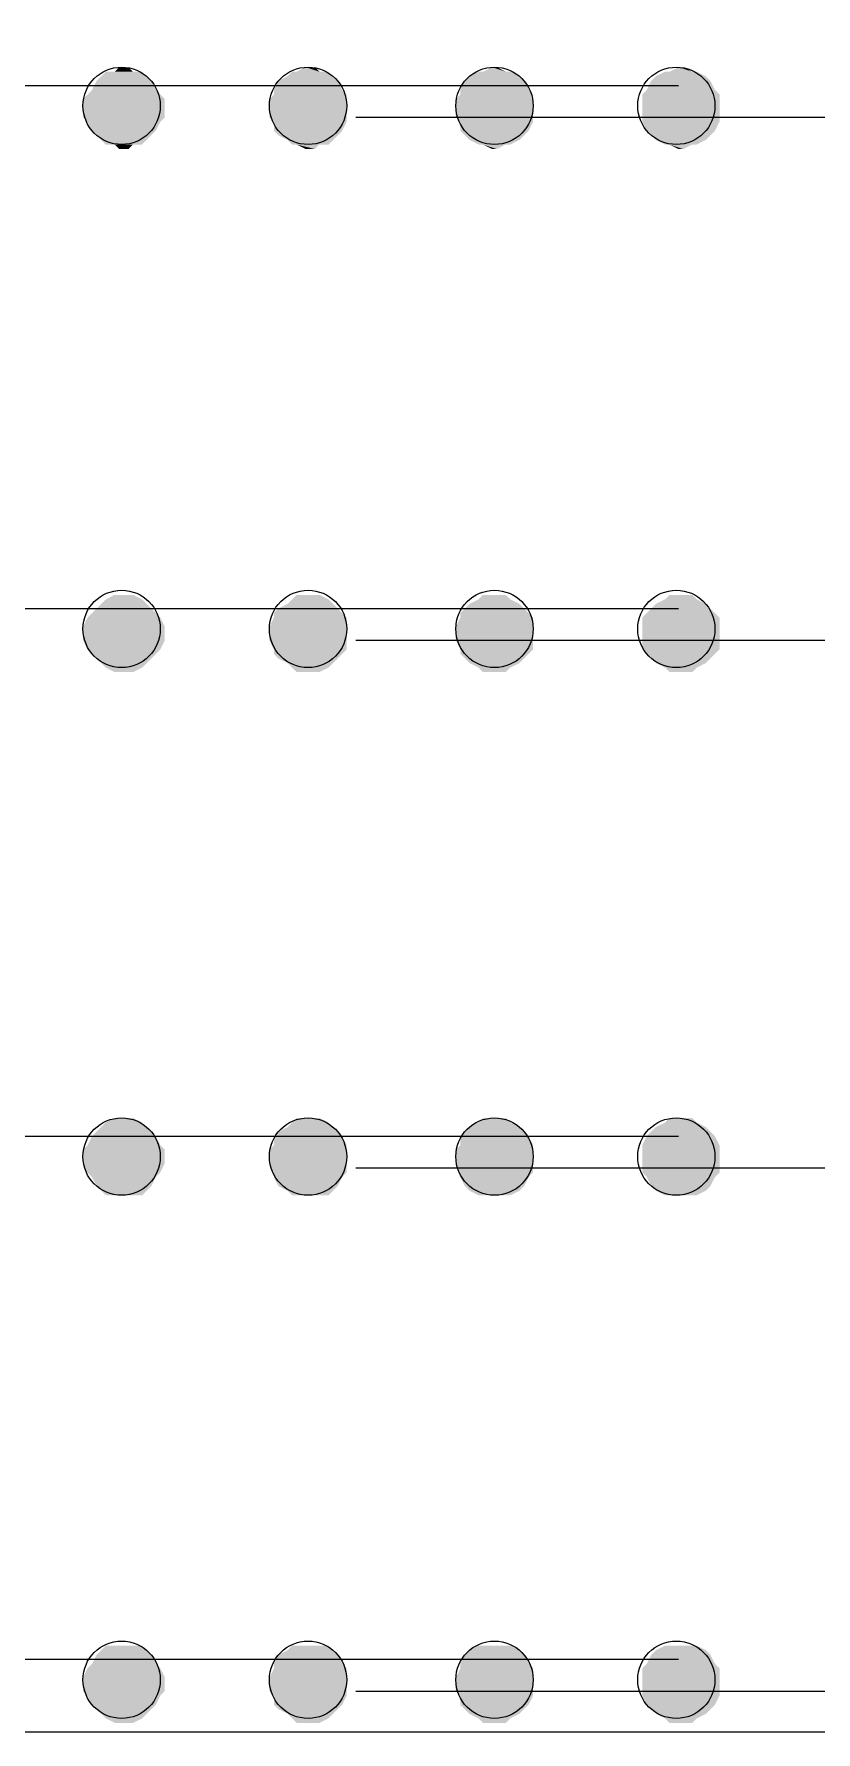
# Model space of a CAD drawing. Header units: inches. Extents: x 2 to 136, y 1 to 96.
# Drawn here: x 73.14 to 76.51, y 44.94 to 52.25 of the extents above; entities that cross this region are included whole.
import ezdxf

# ---------------------------------------------------------------- set-up
doc = ezdxf.new("R2010")
doc.units = ezdxf.units.IN
doc.header["$MEASUREMENT"] = 0
doc.layers.add('PDF_COLUMN', color=251, linetype='Continuous', true_color=0x636466)
doc.layers.add('PDF_Outer Line', color=165, linetype='Continuous', true_color=0x5258ac)
doc.layers.add('PDF_Girt', color=7, linetype='Continuous')

msp = doc.modelspace()

# ---------------------------------------------------------------- linework, layer by layer
at = {"layer": 'PDF_COLUMN', "lineweight": 0}
for centre in [(73.5171, 51.9434), (74.32, 51.9434), (75.1229, 51.9434), (75.9062, 51.9434), (73.5171, 49.6914), (74.32, 49.6914), (75.1229, 49.6914), (75.9062, 49.6914), (73.5171, 47.4198), (74.32, 47.4198), (75.1229, 47.4198), (75.9062, 47.4198), (73.5171, 45.1677), (74.32, 45.1677), (75.1229, 45.1677), (75.9062, 45.1677)]:
    msp.add_circle(centre, 0.1665, dxfattribs=at)
at = {"layer": 'PDF_COLUMN', "transparency": 33554559}
for points in [[(73.4094, 52.0511), (73.664, 52.0119), (73.3898, 52.0119)], [(73.429, 52.0707), (73.6444, 52.0511), (73.4094, 52.0511)], [(73.6444, 52.0511), (73.4094, 52.0511), (73.664, 52.0119)], [(73.4486, 52.0902), (73.6248, 52.0707), (73.429, 52.0707)], [(73.6248, 52.0707), (73.429, 52.0707), (73.6444, 52.0511)], [(73.4877, 52.0902), (73.6052, 52.0902), (73.4486, 52.0902)], [(73.6052, 52.0902), (73.4486, 52.0902), (73.6248, 52.0707)], [(73.5073, 52.1098), (73.5661, 52.0902), (73.4877, 52.0902)], [(73.5661, 52.0902), (73.4877, 52.0902), (73.6052, 52.0902)], [(73.5465, 52.1098), (73.5073, 52.1098), (73.5661, 52.0902)], [(74.1927, 52.0511), (74.4669, 52.0119), (74.1731, 52.0119)], [(74.2319, 52.0707), (74.4473, 52.0511), (74.1927, 52.0511)], [(74.4473, 52.0511), (74.1927, 52.0511), (74.4669, 52.0119)], [(74.2515, 52.0902), (74.4277, 52.0707), (74.2319, 52.0707)], [(74.4277, 52.0707), (74.2319, 52.0707), (74.4473, 52.0511)], [(74.271, 52.0902), (74.4081, 52.0902), (74.2515, 52.0902)], [(74.4081, 52.0902), (74.2515, 52.0902), (74.4277, 52.0707)], [(74.3102, 52.1098), (74.3689, 52.0902), (74.271, 52.0902)], [(74.3689, 52.0902), (74.271, 52.0902), (74.4081, 52.0902)], [(74.3494, 52.1098), (74.3102, 52.1098), (74.3689, 52.0902)], [(74.9956, 52.0511), (75.2698, 52.0119), (74.976, 52.0119)], [(75.0152, 52.0707), (75.2502, 52.0511), (74.9956, 52.0511)], [(75.2502, 52.0511), (74.9956, 52.0511), (75.2698, 52.0119)], [(75.0543, 52.0902), (75.2306, 52.0707), (75.0152, 52.0707)], [(75.2306, 52.0707), (75.0152, 52.0707), (75.2502, 52.0511)], [(75.0739, 52.0902), (75.1914, 52.0902), (75.0543, 52.0902)], [(75.1914, 52.0902), (75.0543, 52.0902), (75.2306, 52.0707)], [(75.1131, 52.1098), (75.1718, 52.0902), (75.0739, 52.0902)], [(75.1718, 52.0902), (75.0739, 52.0902), (75.1914, 52.0902)], [(75.1327, 52.1098), (75.1131, 52.1098), (75.1718, 52.0902)], [(75.7985, 52.0511), (76.0727, 52.0119), (75.7789, 52.0119)], [(75.8181, 52.0707), (76.0531, 52.0511), (75.7985, 52.0511)], [(76.0531, 52.0511), (75.7985, 52.0511), (76.0727, 52.0119)], [(75.8572, 52.0902), (76.0335, 52.0707), (75.8181, 52.0707)], [(76.0335, 52.0707), (75.8181, 52.0707), (76.0531, 52.0511)], [(75.8768, 52.0902), (75.9943, 52.0902), (75.8572, 52.0902)], [(75.9943, 52.0902), (75.8572, 52.0902), (76.0335, 52.0707)], [(75.916, 52.1098), (75.9747, 52.0902), (75.8768, 52.0902)], [(75.9747, 52.0902), (75.8768, 52.0902), (75.9943, 52.0902)], [(75.9356, 52.1098), (75.916, 52.1098), (75.9747, 52.0902)], [(73.3702, 51.9923), (73.7031, 51.9728), (73.3506, 51.9728)], [(73.3898, 52.0119), (73.6835, 51.9923), (73.3702, 51.9923)], [(73.6835, 51.9923), (73.3702, 51.9923), (73.7031, 51.9728)], [(73.664, 52.0119), (73.3898, 52.0119), (73.6835, 51.9923)], [(74.1731, 51.9923), (74.4864, 51.9728), (74.1535, 51.9728)], [(74.4669, 52.0119), (74.1731, 52.0119), (74.4864, 51.9923)], [(74.1731, 52.0119), (74.4864, 51.9923), (74.1731, 51.9923)], [(74.4864, 51.9923), (74.1731, 51.9923), (74.4864, 51.9728)], [(74.976, 51.9923), (75.2893, 51.9728), (74.9564, 51.9728)], [(75.2698, 52.0119), (74.976, 52.0119), (75.2893, 51.9923)], [(74.976, 52.0119), (75.2893, 51.9923), (74.976, 51.9923)], [(75.2893, 51.9923), (74.976, 51.9923), (75.2893, 51.9728)], [(75.7789, 52.0119), (76.0922, 51.9923), (75.7593, 51.9923)], [(76.0922, 51.9923), (75.7593, 51.9923), (76.0922, 51.9728)], [(75.7593, 51.9923), (76.0922, 51.9728), (75.7593, 51.9728)], [(76.0727, 52.0119), (75.7789, 52.0119), (76.0922, 51.9923)], [(73.7031, 51.9728), (73.3506, 51.9728), (73.7031, 51.9336)], [(73.3506, 51.9728), (73.7031, 51.9336), (73.3506, 51.9336)], [(73.7031, 51.9336), (73.3506, 51.9336), (73.7031, 51.8944)], [(73.3506, 51.9336), (73.7031, 51.8944), (73.3506, 51.8944)], [(74.4864, 51.9728), (74.1535, 51.9728), (74.4864, 51.9336)], [(74.1535, 51.9728), (74.4864, 51.9336), (74.1535, 51.9336)], [(74.4864, 51.9336), (74.1535, 51.9336), (74.4864, 51.8944)], [(74.1535, 51.9336), (74.4864, 51.8944), (74.1535, 51.8944)], [(75.2893, 51.9728), (74.9564, 51.9728), (75.2893, 51.9336)], [(74.9564, 51.9728), (75.2893, 51.9336), (74.9564, 51.9336)], [(75.2893, 51.9336), (74.9564, 51.9336), (75.2893, 51.8944)], [(74.9564, 51.9336), (75.2893, 51.8944), (74.9564, 51.8944)], [(76.0922, 51.9728), (75.7593, 51.9728), (76.0922, 51.9336)], [(75.7593, 51.9728), (76.0922, 51.9336), (75.7593, 51.9336)], [(76.0922, 51.9336), (75.7593, 51.9336), (76.0922, 51.8944)], [(75.7593, 51.9336), (76.0922, 51.8944), (75.7593, 51.8944)], [(73.7031, 51.8944), (73.3506, 51.8944), (73.6835, 51.8748)], [(73.3506, 51.8944), (73.6835, 51.8748), (73.3702, 51.8748)], [(73.6835, 51.8748), (73.3702, 51.8748), (73.664, 51.8357)], [(73.3702, 51.8748), (73.664, 51.8357), (73.3898, 51.8357)], [(73.664, 51.8357), (73.3898, 51.8357), (73.6444, 51.8161)], [(73.3898, 51.8357), (73.6444, 51.8161), (73.4094, 51.8161)], [(74.4864, 51.8944), (74.1535, 51.8944), (74.4864, 51.8748)], [(74.1535, 51.8944), (74.4864, 51.8748), (74.1731, 51.8748)], [(74.4864, 51.8748), (74.1731, 51.8748), (74.4669, 51.8357)], [(74.1731, 51.8748), (74.4669, 51.8357), (74.1731, 51.8357)], [(74.4669, 51.8357), (74.1731, 51.8357), (74.4473, 51.8161)], [(74.1731, 51.8357), (74.4473, 51.8161), (74.1927, 51.8161)], [(75.2893, 51.8944), (74.9564, 51.8944), (75.2893, 51.8748)], [(74.9564, 51.8944), (75.2893, 51.8748), (74.976, 51.8748)], [(75.2893, 51.8748), (74.976, 51.8748), (75.2698, 51.8357)], [(74.976, 51.8748), (75.2698, 51.8357), (74.976, 51.8357)], [(75.2698, 51.8357), (74.976, 51.8357), (75.2502, 51.8161)], [(74.976, 51.8357), (75.2502, 51.8161), (74.9956, 51.8161)], [(76.0922, 51.8944), (75.7593, 51.8944), (76.0922, 51.8748)], [(75.7593, 51.8944), (76.0922, 51.8748), (75.7593, 51.8748)], [(76.0922, 51.8748), (75.7593, 51.8748), (76.0727, 51.8357)], [(75.7593, 51.8748), (76.0727, 51.8357), (75.7789, 51.8357)], [(76.0727, 51.8357), (75.7789, 51.8357), (76.0531, 51.8161)], [(75.7789, 51.8357), (76.0531, 51.8161), (75.7985, 51.8161)], [(73.6444, 51.8161), (73.4094, 51.8161), (73.6248, 51.7965)], [(73.4094, 51.8161), (73.6248, 51.7965), (73.429, 51.7965)], [(73.6248, 51.7965), (73.429, 51.7965), (73.6052, 51.7769)], [(73.429, 51.7965), (73.6052, 51.7769), (73.4486, 51.7769)], [(73.6052, 51.7769), (73.4486, 51.7769), (73.5661, 51.7769)], [(73.4486, 51.7769), (73.5661, 51.7769), (73.4877, 51.7769)], [(73.5661, 51.7769), (73.4877, 51.7769), (73.5465, 51.7573)], [(73.4877, 51.7769), (73.5465, 51.7573), (73.5073, 51.7573)], [(74.4473, 51.8161), (74.1927, 51.8161), (74.4277, 51.7965)], [(74.1927, 51.8161), (74.4277, 51.7965), (74.2319, 51.7965)], [(74.4277, 51.7965), (74.2319, 51.7965), (74.4081, 51.7769)], [(74.2319, 51.7965), (74.4081, 51.7769), (74.2515, 51.7769)], [(74.4081, 51.7769), (74.2515, 51.7769), (74.3689, 51.7769)], [(74.2515, 51.7769), (74.3689, 51.7769), (74.271, 51.7769)], [(74.3689, 51.7769), (74.271, 51.7769), (74.3494, 51.7573)], [(74.271, 51.7769), (74.3494, 51.7573), (74.3102, 51.7573)], [(75.2502, 51.8161), (74.9956, 51.8161), (75.2306, 51.7965)], [(74.9956, 51.8161), (75.2306, 51.7965), (75.0152, 51.7965)], [(75.2306, 51.7965), (75.0152, 51.7965), (75.1914, 51.7769)], [(75.0152, 51.7965), (75.1914, 51.7769), (75.0543, 51.7769)], [(75.1914, 51.7769), (75.0543, 51.7769), (75.1718, 51.7769)], [(75.0543, 51.7769), (75.1718, 51.7769), (75.0739, 51.7769)], [(75.1718, 51.7769), (75.0739, 51.7769), (75.1327, 51.7573)], [(75.0739, 51.7769), (75.1327, 51.7573), (75.1131, 51.7573)], [(76.0531, 51.8161), (75.7985, 51.8161), (76.0335, 51.7965)], [(75.7985, 51.8161), (76.0335, 51.7965), (75.8181, 51.7965)], [(76.0335, 51.7965), (75.8181, 51.7965), (75.9943, 51.7769)], [(75.8181, 51.7965), (75.9943, 51.7769), (75.8572, 51.7769)], [(75.9943, 51.7769), (75.8572, 51.7769), (75.9747, 51.7769)], [(75.8572, 51.7769), (75.9747, 51.7769), (75.8768, 51.7769)], [(75.9747, 51.7769), (75.8768, 51.7769), (75.9356, 51.7573)], [(75.8768, 51.7769), (75.9356, 51.7573), (75.916, 51.7573)], [(73.429, 49.7991), (73.6444, 49.7795), (73.4094, 49.7795)], [(73.4486, 49.8186), (73.6248, 49.7991), (73.429, 49.7991)], [(73.6248, 49.7991), (73.429, 49.7991), (73.6444, 49.7795)], [(73.4877, 49.8382), (73.6052, 49.8186), (73.4486, 49.8186)], [(73.6052, 49.8186), (73.4486, 49.8186), (73.6248, 49.7991)], [(73.5073, 49.8382), (73.5661, 49.8382), (73.4877, 49.8382)], [(73.5661, 49.8382), (73.4877, 49.8382), (73.6052, 49.8186)], [(73.5465, 49.8382), (73.5073, 49.8382), (73.5661, 49.8382)], [(74.2319, 49.7991), (74.4473, 49.7795), (74.1927, 49.7795)], [(74.2515, 49.8186), (74.4277, 49.7991), (74.2319, 49.7991)], [(74.4277, 49.7991), (74.2319, 49.7991), (74.4473, 49.7795)], [(74.271, 49.8382), (74.4081, 49.8186), (74.2515, 49.8186)], [(74.4081, 49.8186), (74.2515, 49.8186), (74.4277, 49.7991)], [(74.3102, 49.8382), (74.3689, 49.8382), (74.271, 49.8382)], [(74.3689, 49.8382), (74.271, 49.8382), (74.4081, 49.8186)], [(74.3494, 49.8382), (74.3102, 49.8382), (74.3689, 49.8382)], [(75.0152, 49.7991), (75.2502, 49.7795), (74.9956, 49.7795)], [(75.0543, 49.8186), (75.2306, 49.7991), (75.0152, 49.7991)], [(75.2306, 49.7991), (75.0152, 49.7991), (75.2502, 49.7795)], [(75.0739, 49.8382), (75.1914, 49.8186), (75.0543, 49.8186)], [(75.1914, 49.8186), (75.0543, 49.8186), (75.2306, 49.7991)], [(75.1131, 49.8382), (75.1718, 49.8382), (75.0739, 49.8382)], [(75.1718, 49.8382), (75.0739, 49.8382), (75.1914, 49.8186)], [(75.1327, 49.8382), (75.1131, 49.8382), (75.1718, 49.8382)], [(75.8181, 49.7991), (76.0531, 49.7795), (75.7985, 49.7795)], [(75.8572, 49.8186), (76.0335, 49.7991), (75.8181, 49.7991)], [(76.0335, 49.7991), (75.8181, 49.7991), (76.0531, 49.7795)], [(75.8768, 49.8382), (75.9943, 49.8186), (75.8572, 49.8186)], [(75.9943, 49.8186), (75.8572, 49.8186), (76.0335, 49.7991)], [(75.916, 49.8382), (75.9747, 49.8382), (75.8768, 49.8382)], [(75.9747, 49.8382), (75.8768, 49.8382), (75.9943, 49.8186)], [(75.9356, 49.8382), (75.916, 49.8382), (75.9747, 49.8382)], [(73.3702, 49.7403), (73.7031, 49.7011), (73.3506, 49.7011)], [(73.3898, 49.7599), (73.6835, 49.7403), (73.3702, 49.7403)], [(73.6835, 49.7403), (73.3702, 49.7403), (73.7031, 49.7011)], [(73.4094, 49.7795), (73.664, 49.7599), (73.3898, 49.7599)], [(73.664, 49.7599), (73.3898, 49.7599), (73.6835, 49.7403)], [(73.6444, 49.7795), (73.4094, 49.7795), (73.664, 49.7599)], [(74.1731, 49.7403), (74.4864, 49.7011), (74.1535, 49.7011)], [(74.1927, 49.7795), (74.4669, 49.7599), (74.1731, 49.7599)], [(74.4669, 49.7599), (74.1731, 49.7599), (74.4864, 49.7403)], [(74.1731, 49.7599), (74.4864, 49.7403), (74.1731, 49.7403)], [(74.4864, 49.7403), (74.1731, 49.7403), (74.4864, 49.7011)], [(74.4473, 49.7795), (74.1927, 49.7795), (74.4669, 49.7599)], [(74.976, 49.7403), (75.2893, 49.7011), (74.9564, 49.7011)], [(74.9956, 49.7795), (75.2698, 49.7599), (74.976, 49.7599)], [(75.2698, 49.7599), (74.976, 49.7599), (75.2893, 49.7403)], [(74.976, 49.7599), (75.2893, 49.7403), (74.976, 49.7403)], [(75.2893, 49.7403), (74.976, 49.7403), (75.2893, 49.7011)], [(75.2502, 49.7795), (74.9956, 49.7795), (75.2698, 49.7599)], [(75.7789, 49.7599), (76.0922, 49.7403), (75.7593, 49.7403)], [(76.0922, 49.7403), (75.7593, 49.7403), (76.0922, 49.7011)], [(75.7593, 49.7403), (76.0922, 49.7011), (75.7593, 49.7011)], [(75.7985, 49.7795), (76.0727, 49.7599), (75.7789, 49.7599)], [(76.0727, 49.7599), (75.7789, 49.7599), (76.0922, 49.7403)], [(76.0531, 49.7795), (75.7985, 49.7795), (76.0727, 49.7599)], [(73.7031, 49.7011), (73.3506, 49.7011), (73.7031, 49.6816)], [(73.3506, 49.7011), (73.7031, 49.6816), (73.3506, 49.6816)], [(73.7031, 49.6816), (73.3506, 49.6816), (73.7031, 49.6424)], [(73.3506, 49.6816), (73.7031, 49.6424), (73.3506, 49.6424)], [(73.7031, 49.6424), (73.3506, 49.6424), (73.6835, 49.6032)], [(73.3506, 49.6424), (73.6835, 49.6032), (73.3702, 49.6032)], [(74.4864, 49.7011), (74.1535, 49.7011), (74.4864, 49.6816)], [(74.1535, 49.7011), (74.4864, 49.6816), (74.1535, 49.6816)], [(74.4864, 49.6816), (74.1535, 49.6816), (74.4864, 49.6424)], [(74.1535, 49.6816), (74.4864, 49.6424), (74.1535, 49.6424)], [(74.4864, 49.6424), (74.1535, 49.6424), (74.4864, 49.6032)], [(74.1535, 49.6424), (74.4864, 49.6032), (74.1731, 49.6032)], [(75.2893, 49.7011), (74.9564, 49.7011), (75.2893, 49.6816)], [(74.9564, 49.7011), (75.2893, 49.6816), (74.9564, 49.6816)], [(75.2893, 49.6816), (74.9564, 49.6816), (75.2893, 49.6424)], [(74.9564, 49.6816), (75.2893, 49.6424), (74.9564, 49.6424)], [(75.2893, 49.6424), (74.9564, 49.6424), (75.2893, 49.6032)], [(74.9564, 49.6424), (75.2893, 49.6032), (74.976, 49.6032)], [(76.0922, 49.7011), (75.7593, 49.7011), (76.0922, 49.6816)], [(75.7593, 49.7011), (76.0922, 49.6816), (75.7593, 49.6816)], [(76.0922, 49.6816), (75.7593, 49.6816), (76.0922, 49.6424)], [(75.7593, 49.6816), (76.0922, 49.6424), (75.7593, 49.6424)], [(76.0922, 49.6424), (75.7593, 49.6424), (76.0922, 49.6032)], [(75.7593, 49.6424), (76.0922, 49.6032), (75.7593, 49.6032)], [(73.6835, 49.6032), (73.3702, 49.6032), (73.664, 49.5836)], [(73.3702, 49.6032), (73.664, 49.5836), (73.3898, 49.5836)], [(73.664, 49.5836), (73.3898, 49.5836), (73.6444, 49.5641)], [(73.3898, 49.5836), (73.6444, 49.5641), (73.4094, 49.5641)], [(73.6444, 49.5641), (73.4094, 49.5641), (73.6248, 49.5445)], [(73.4094, 49.5641), (73.6248, 49.5445), (73.429, 49.5445)], [(74.4864, 49.6032), (74.1731, 49.6032), (74.4669, 49.5836)], [(74.1731, 49.6032), (74.4669, 49.5836), (74.1731, 49.5836)], [(74.4669, 49.5836), (74.1731, 49.5836), (74.4473, 49.5641)], [(74.1731, 49.5836), (74.4473, 49.5641), (74.1927, 49.5641)], [(74.4473, 49.5641), (74.1927, 49.5641), (74.4277, 49.5445)], [(74.1927, 49.5641), (74.4277, 49.5445), (74.2319, 49.5445)], [(75.2893, 49.6032), (74.976, 49.6032), (75.2698, 49.5836)], [(74.976, 49.6032), (75.2698, 49.5836), (74.976, 49.5836)], [(75.2698, 49.5836), (74.976, 49.5836), (75.2502, 49.5641)], [(74.976, 49.5836), (75.2502, 49.5641), (74.9956, 49.5641)], [(75.2502, 49.5641), (74.9956, 49.5641), (75.2306, 49.5445)], [(74.9956, 49.5641), (75.2306, 49.5445), (75.0152, 49.5445)], [(76.0922, 49.6032), (75.7593, 49.6032), (76.0727, 49.5836)], [(75.7593, 49.6032), (76.0727, 49.5836), (75.7789, 49.5836)], [(76.0727, 49.5836), (75.7789, 49.5836), (76.0531, 49.5641)], [(75.7789, 49.5836), (76.0531, 49.5641), (75.7985, 49.5641)], [(76.0531, 49.5641), (75.7985, 49.5641), (76.0335, 49.5445)], [(75.7985, 49.5641), (76.0335, 49.5445), (75.8181, 49.5445)], [(73.6248, 49.5445), (73.429, 49.5445), (73.6052, 49.5249)], [(73.429, 49.5445), (73.6052, 49.5249), (73.4486, 49.5249)], [(73.6052, 49.5249), (73.4486, 49.5249), (73.5661, 49.5053)], [(73.4486, 49.5249), (73.5661, 49.5053), (73.4877, 49.5053)], [(73.5661, 49.5053), (73.4877, 49.5053), (73.5465, 49.5053)], [(73.4877, 49.5053), (73.5465, 49.5053), (73.5073, 49.5053)], [(74.4277, 49.5445), (74.2319, 49.5445), (74.4081, 49.5249)], [(74.2319, 49.5445), (74.4081, 49.5249), (74.2515, 49.5249)], [(74.4081, 49.5249), (74.2515, 49.5249), (74.3689, 49.5053)], [(74.2515, 49.5249), (74.3689, 49.5053), (74.271, 49.5053)], [(74.3689, 49.5053), (74.271, 49.5053), (74.3494, 49.5053)], [(74.271, 49.5053), (74.3494, 49.5053), (74.3102, 49.5053)], [(75.2306, 49.5445), (75.0152, 49.5445), (75.1914, 49.5249)], [(75.0152, 49.5445), (75.1914, 49.5249), (75.0543, 49.5249)], [(75.1914, 49.5249), (75.0543, 49.5249), (75.1718, 49.5053)], [(75.0543, 49.5249), (75.1718, 49.5053), (75.0739, 49.5053)], [(75.1718, 49.5053), (75.0739, 49.5053), (75.1327, 49.5053)], [(75.0739, 49.5053), (75.1327, 49.5053), (75.1131, 49.5053)], [(76.0335, 49.5445), (75.8181, 49.5445), (75.9943, 49.5249)], [(75.8181, 49.5445), (75.9943, 49.5249), (75.8572, 49.5249)], [(75.9943, 49.5249), (75.8572, 49.5249), (75.9747, 49.5053)], [(75.8572, 49.5249), (75.9747, 49.5053), (75.8768, 49.5053)], [(75.9747, 49.5053), (75.8768, 49.5053), (75.9356, 49.5053)], [(75.8768, 49.5053), (75.9356, 49.5053), (75.916, 49.5053)], [(73.4094, 47.5275), (73.664, 47.5079), (73.3898, 47.5079)], [(73.429, 47.547), (73.6444, 47.5275), (73.4094, 47.5275)], [(73.6444, 47.5275), (73.4094, 47.5275), (73.664, 47.5079)], [(73.4486, 47.5666), (73.6248, 47.547), (73.429, 47.547)], [(73.6248, 47.547), (73.429, 47.547), (73.6444, 47.5275)], [(73.4877, 47.5862), (73.6052, 47.5666), (73.4486, 47.5666)], [(73.6052, 47.5666), (73.4486, 47.5666), (73.6248, 47.547)], [(73.5073, 47.5862), (73.5661, 47.5862), (73.4877, 47.5862)], [(73.5661, 47.5862), (73.4877, 47.5862), (73.6052, 47.5666)], [(73.5465, 47.5862), (73.5073, 47.5862), (73.5661, 47.5862)], [(74.1927, 47.5275), (74.4669, 47.5079), (74.1731, 47.5079)], [(74.2319, 47.547), (74.4473, 47.5275), (74.1927, 47.5275)], [(74.4473, 47.5275), (74.1927, 47.5275), (74.4669, 47.5079)], [(74.2515, 47.5666), (74.4277, 47.547), (74.2319, 47.547)], [(74.4277, 47.547), (74.2319, 47.547), (74.4473, 47.5275)], [(74.271, 47.5862), (74.4081, 47.5666), (74.2515, 47.5666)], [(74.4081, 47.5666), (74.2515, 47.5666), (74.4277, 47.547)], [(74.3102, 47.5862), (74.3689, 47.5862), (74.271, 47.5862)], [(74.3689, 47.5862), (74.271, 47.5862), (74.4081, 47.5666)], [(74.3494, 47.5862), (74.3102, 47.5862), (74.3689, 47.5862)], [(74.9956, 47.5275), (75.2698, 47.5079), (74.976, 47.5079)], [(75.0152, 47.547), (75.2502, 47.5275), (74.9956, 47.5275)], [(75.2502, 47.5275), (74.9956, 47.5275), (75.2698, 47.5079)], [(75.0543, 47.5666), (75.2306, 47.547), (75.0152, 47.547)], [(75.2306, 47.547), (75.0152, 47.547), (75.2502, 47.5275)], [(75.0739, 47.5862), (75.1914, 47.5666), (75.0543, 47.5666)], [(75.1914, 47.5666), (75.0543, 47.5666), (75.2306, 47.547)], [(75.1131, 47.5862), (75.1718, 47.5862), (75.0739, 47.5862)], [(75.1718, 47.5862), (75.0739, 47.5862), (75.1914, 47.5666)], [(75.1327, 47.5862), (75.1131, 47.5862), (75.1718, 47.5862)], [(75.7985, 47.5275), (76.0727, 47.5079), (75.7789, 47.5079)], [(75.8181, 47.547), (76.0531, 47.5275), (75.7985, 47.5275)], [(76.0531, 47.5275), (75.7985, 47.5275), (76.0727, 47.5079)], [(75.8572, 47.5666), (76.0335, 47.547), (75.8181, 47.547)], [(76.0335, 47.547), (75.8181, 47.547), (76.0531, 47.5275)], [(75.8768, 47.5862), (75.9943, 47.5666), (75.8572, 47.5666)], [(75.9943, 47.5666), (75.8572, 47.5666), (76.0335, 47.547)], [(75.916, 47.5862), (75.9747, 47.5862), (75.8768, 47.5862)], [(75.9747, 47.5862), (75.8768, 47.5862), (75.9943, 47.5666)], [(75.9356, 47.5862), (75.916, 47.5862), (75.9747, 47.5862)], [(73.3702, 47.4687), (73.7031, 47.4491), (73.3506, 47.4491)], [(73.7031, 47.4491), (73.3506, 47.4491), (73.7031, 47.41)], [(73.3506, 47.4491), (73.7031, 47.41), (73.3506, 47.41)], [(73.3898, 47.5079), (73.6835, 47.4687), (73.3702, 47.4687)], [(73.6835, 47.4687), (73.3702, 47.4687), (73.7031, 47.4491)], [(73.664, 47.5079), (73.3898, 47.5079), (73.6835, 47.4687)], [(74.1731, 47.4687), (74.4864, 47.4491), (74.1535, 47.4491)], [(74.4864, 47.4491), (74.1535, 47.4491), (74.4864, 47.41)], [(74.1535, 47.4491), (74.4864, 47.41), (74.1535, 47.41)], [(74.4669, 47.5079), (74.1731, 47.5079), (74.4864, 47.4687)], [(74.1731, 47.5079), (74.4864, 47.4687), (74.1731, 47.4687)], [(74.4864, 47.4687), (74.1731, 47.4687), (74.4864, 47.4491)], [(74.976, 47.4687), (75.2893, 47.4491), (74.9564, 47.4491)], [(75.2893, 47.4491), (74.9564, 47.4491), (75.2893, 47.41)], [(74.9564, 47.4491), (75.2893, 47.41), (74.9564, 47.41)], [(75.2698, 47.5079), (74.976, 47.5079), (75.2893, 47.4687)], [(74.976, 47.5079), (75.2893, 47.4687), (74.976, 47.4687)], [(75.2893, 47.4687), (74.976, 47.4687), (75.2893, 47.4491)], [(75.7789, 47.5079), (76.0922, 47.4687), (75.7593, 47.4687)], [(76.0922, 47.4687), (75.7593, 47.4687), (76.0922, 47.4491)], [(75.7593, 47.4687), (76.0922, 47.4491), (75.7593, 47.4491)], [(76.0922, 47.4491), (75.7593, 47.4491), (76.0922, 47.41)], [(75.7593, 47.4491), (76.0922, 47.41), (75.7593, 47.41)], [(76.0727, 47.5079), (75.7789, 47.5079), (76.0922, 47.4687)], [(73.7031, 47.41), (73.3506, 47.41), (73.7031, 47.3904)], [(73.3506, 47.41), (73.7031, 47.3904), (73.3506, 47.3904)], [(73.7031, 47.3904), (73.3506, 47.3904), (73.6835, 47.3512)], [(73.3506, 47.3904), (73.6835, 47.3512), (73.3702, 47.3512)], [(74.4864, 47.41), (74.1535, 47.41), (74.4864, 47.3904)], [(74.1535, 47.41), (74.4864, 47.3904), (74.1535, 47.3904)], [(74.4864, 47.3904), (74.1535, 47.3904), (74.4864, 47.3512)], [(74.1535, 47.3904), (74.4864, 47.3512), (74.1731, 47.3512)], [(75.2893, 47.41), (74.9564, 47.41), (75.2893, 47.3904)], [(74.9564, 47.41), (75.2893, 47.3904), (74.9564, 47.3904)], [(75.2893, 47.3904), (74.9564, 47.3904), (75.2893, 47.3512)], [(74.9564, 47.3904), (75.2893, 47.3512), (74.976, 47.3512)], [(76.0922, 47.41), (75.7593, 47.41), (76.0922, 47.3904)], [(75.7593, 47.41), (76.0922, 47.3904), (75.7593, 47.3904)], [(76.0922, 47.3904), (75.7593, 47.3904), (76.0922, 47.3512)], [(75.7593, 47.3904), (76.0922, 47.3512), (75.7593, 47.3512)], [(73.6835, 47.3512), (73.3702, 47.3512), (73.664, 47.3316)], [(73.3702, 47.3512), (73.664, 47.3316), (73.3898, 47.3316)], [(73.664, 47.3316), (73.3898, 47.3316), (73.6444, 47.2925)], [(73.3898, 47.3316), (73.6444, 47.2925), (73.4094, 47.2925)], [(74.4864, 47.3512), (74.1731, 47.3512), (74.4669, 47.3316)], [(74.1731, 47.3512), (74.4669, 47.3316), (74.1731, 47.3316)], [(74.4669, 47.3316), (74.1731, 47.3316), (74.4473, 47.2925)], [(74.1731, 47.3316), (74.4473, 47.2925), (74.1927, 47.2925)], [(75.2893, 47.3512), (74.976, 47.3512), (75.2698, 47.3316)], [(74.976, 47.3512), (75.2698, 47.3316), (74.976, 47.3316)], [(75.2698, 47.3316), (74.976, 47.3316), (75.2502, 47.2925)], [(74.976, 47.3316), (75.2502, 47.2925), (74.9956, 47.2925)], [(76.0922, 47.3512), (75.7593, 47.3512), (76.0727, 47.3316)], [(75.7593, 47.3512), (76.0727, 47.3316), (75.7789, 47.3316)], [(76.0727, 47.3316), (75.7789, 47.3316), (76.0531, 47.2925)], [(75.7789, 47.3316), (76.0531, 47.2925), (75.7985, 47.2925)], [(73.6444, 47.2925), (73.4094, 47.2925), (73.6248, 47.2729)], [(73.4094, 47.2925), (73.6248, 47.2729), (73.429, 47.2729)], [(73.6248, 47.2729), (73.429, 47.2729), (73.6052, 47.2533)], [(73.429, 47.2729), (73.6052, 47.2533), (73.4486, 47.2533)], [(73.6052, 47.2533), (73.4486, 47.2533), (73.5661, 47.2533)], [(73.4486, 47.2533), (73.5661, 47.2533), (73.4877, 47.2533)], [(73.5661, 47.2533), (73.4877, 47.2533), (73.5465, 47.2533)], [(73.4877, 47.2533), (73.5465, 47.2533), (73.5073, 47.2533)], [(74.4473, 47.2925), (74.1927, 47.2925), (74.4277, 47.2729)], [(74.1927, 47.2925), (74.4277, 47.2729), (74.2319, 47.2729)], [(74.4277, 47.2729), (74.2319, 47.2729), (74.4081, 47.2533)], [(74.2319, 47.2729), (74.4081, 47.2533), (74.2515, 47.2533)], [(74.4081, 47.2533), (74.2515, 47.2533), (74.3689, 47.2533)], [(74.2515, 47.2533), (74.3689, 47.2533), (74.271, 47.2533)], [(74.3689, 47.2533), (74.271, 47.2533), (74.3494, 47.2533)], [(74.271, 47.2533), (74.3494, 47.2533), (74.3102, 47.2533)], [(75.2502, 47.2925), (74.9956, 47.2925), (75.2306, 47.2729)], [(74.9956, 47.2925), (75.2306, 47.2729), (75.0152, 47.2729)], [(75.2306, 47.2729), (75.0152, 47.2729), (75.1914, 47.2533)], [(75.0152, 47.2729), (75.1914, 47.2533), (75.0543, 47.2533)], [(75.1914, 47.2533), (75.0543, 47.2533), (75.1718, 47.2533)], [(75.0543, 47.2533), (75.1718, 47.2533), (75.0739, 47.2533)], [(75.1718, 47.2533), (75.0739, 47.2533), (75.1327, 47.2533)], [(75.0739, 47.2533), (75.1327, 47.2533), (75.1131, 47.2533)], [(76.0531, 47.2925), (75.7985, 47.2925), (76.0335, 47.2729)], [(75.7985, 47.2925), (76.0335, 47.2729), (75.8181, 47.2729)], [(76.0335, 47.2729), (75.8181, 47.2729), (75.9943, 47.2533)], [(75.8181, 47.2729), (75.9943, 47.2533), (75.8572, 47.2533)], [(75.9943, 47.2533), (75.8572, 47.2533), (75.9747, 47.2533)], [(75.8572, 47.2533), (75.9747, 47.2533), (75.8768, 47.2533)], [(75.9747, 47.2533), (75.8768, 47.2533), (75.9356, 47.2533)], [(75.8768, 47.2533), (75.9356, 47.2533), (75.916, 47.2533)], [(73.4094, 45.2754), (73.664, 45.2363), (73.3898, 45.2363)], [(73.429, 45.295), (73.6444, 45.2754), (73.4094, 45.2754)], [(73.6444, 45.2754), (73.4094, 45.2754), (73.664, 45.2363)], [(73.4486, 45.3146), (73.6248, 45.295), (73.429, 45.295)], [(73.6248, 45.295), (73.429, 45.295), (73.6444, 45.2754)], [(73.4877, 45.3146), (73.6052, 45.3146), (73.4486, 45.3146)], [(73.6052, 45.3146), (73.4486, 45.3146), (73.6248, 45.295)], [(73.5073, 45.3146), (73.5661, 45.3146), (73.4877, 45.3146)], [(73.5661, 45.3146), (73.4877, 45.3146), (73.6052, 45.3146)], [(73.5465, 45.3146), (73.5073, 45.3146), (73.5661, 45.3146)], [(74.1927, 45.2754), (74.4669, 45.2363), (74.1731, 45.2363)], [(74.2319, 45.295), (74.4473, 45.2754), (74.1927, 45.2754)], [(74.4473, 45.2754), (74.1927, 45.2754), (74.4669, 45.2363)], [(74.2515, 45.3146), (74.4277, 45.295), (74.2319, 45.295)], [(74.4277, 45.295), (74.2319, 45.295), (74.4473, 45.2754)], [(74.271, 45.3146), (74.4081, 45.3146), (74.2515, 45.3146)], [(74.4081, 45.3146), (74.2515, 45.3146), (74.4277, 45.295)], [(74.3102, 45.3146), (74.3689, 45.3146), (74.271, 45.3146)], [(74.3689, 45.3146), (74.271, 45.3146), (74.4081, 45.3146)], [(74.3494, 45.3146), (74.3102, 45.3146), (74.3689, 45.3146)], [(74.9956, 45.2754), (75.2698, 45.2363), (74.976, 45.2363)], [(75.0152, 45.295), (75.2502, 45.2754), (74.9956, 45.2754)], [(75.2502, 45.2754), (74.9956, 45.2754), (75.2698, 45.2363)], [(75.0543, 45.3146), (75.2306, 45.295), (75.0152, 45.295)], [(75.2306, 45.295), (75.0152, 45.295), (75.2502, 45.2754)], [(75.0739, 45.3146), (75.1914, 45.3146), (75.0543, 45.3146)], [(75.1914, 45.3146), (75.0543, 45.3146), (75.2306, 45.295)], [(75.1131, 45.3146), (75.1718, 45.3146), (75.0739, 45.3146)], [(75.1718, 45.3146), (75.0739, 45.3146), (75.1914, 45.3146)], [(75.1327, 45.3146), (75.1131, 45.3146), (75.1718, 45.3146)], [(75.7985, 45.2754), (76.0727, 45.2363), (75.7789, 45.2363)], [(75.8181, 45.295), (76.0531, 45.2754), (75.7985, 45.2754)], [(76.0531, 45.2754), (75.7985, 45.2754), (76.0727, 45.2363)], [(75.8572, 45.3146), (76.0335, 45.295), (75.8181, 45.295)], [(76.0335, 45.295), (75.8181, 45.295), (76.0531, 45.2754)], [(75.8768, 45.3146), (75.9943, 45.3146), (75.8572, 45.3146)], [(75.9943, 45.3146), (75.8572, 45.3146), (76.0335, 45.295)], [(75.916, 45.3146), (75.9747, 45.3146), (75.8768, 45.3146)], [(75.9747, 45.3146), (75.8768, 45.3146), (75.9943, 45.3146)], [(75.9356, 45.3146), (75.916, 45.3146), (75.9747, 45.3146)], [(73.3702, 45.2167), (73.7031, 45.1775), (73.3506, 45.1775)], [(73.7031, 45.1775), (73.3506, 45.1775), (73.7031, 45.1579)], [(73.3506, 45.1775), (73.7031, 45.1579), (73.3506, 45.1579)], [(73.3898, 45.2363), (73.6835, 45.2167), (73.3702, 45.2167)], [(73.6835, 45.2167), (73.3702, 45.2167), (73.7031, 45.1775)], [(73.664, 45.2363), (73.3898, 45.2363), (73.6835, 45.2167)], [(74.1731, 45.2167), (74.4864, 45.1775), (74.1535, 45.1775)], [(74.4864, 45.1775), (74.1535, 45.1775), (74.4864, 45.1579)], [(74.1535, 45.1775), (74.4864, 45.1579), (74.1535, 45.1579)], [(74.4669, 45.2363), (74.1731, 45.2363), (74.4864, 45.2167)], [(74.1731, 45.2363), (74.4864, 45.2167), (74.1731, 45.2167)], [(74.4864, 45.2167), (74.1731, 45.2167), (74.4864, 45.1775)], [(74.976, 45.2167), (75.2893, 45.1775), (74.9564, 45.1775)], [(75.2893, 45.1775), (74.9564, 45.1775), (75.2893, 45.1579)], [(74.9564, 45.1775), (75.2893, 45.1579), (74.9564, 45.1579)], [(75.2698, 45.2363), (74.976, 45.2363), (75.2893, 45.2167)], [(74.976, 45.2363), (75.2893, 45.2167), (74.976, 45.2167)], [(75.2893, 45.2167), (74.976, 45.2167), (75.2893, 45.1775)], [(75.7789, 45.2363), (76.0922, 45.2167), (75.7593, 45.2167)], [(76.0922, 45.2167), (75.7593, 45.2167), (76.0922, 45.1775)], [(75.7593, 45.2167), (76.0922, 45.1775), (75.7593, 45.1775)], [(76.0922, 45.1775), (75.7593, 45.1775), (76.0922, 45.1579)], [(75.7593, 45.1775), (76.0922, 45.1579), (75.7593, 45.1579)], [(76.0727, 45.2363), (75.7789, 45.2363), (76.0922, 45.2167)], [(73.7031, 45.1579), (73.3506, 45.1579), (73.7031, 45.1188)], [(73.3506, 45.1579), (73.7031, 45.1188), (73.3506, 45.1188)], [(73.7031, 45.1188), (73.3506, 45.1188), (73.6835, 45.0992)], [(73.3506, 45.1188), (73.6835, 45.0992), (73.3702, 45.0992)], [(74.4864, 45.1579), (74.1535, 45.1579), (74.4864, 45.1188)], [(74.1535, 45.1579), (74.4864, 45.1188), (74.1535, 45.1188)], [(74.4864, 45.1188), (74.1535, 45.1188), (74.4864, 45.0992)], [(74.1535, 45.1188), (74.4864, 45.0992), (74.1731, 45.0992)], [(75.2893, 45.1579), (74.9564, 45.1579), (75.2893, 45.1188)], [(74.9564, 45.1579), (75.2893, 45.1188), (74.9564, 45.1188)], [(75.2893, 45.1188), (74.9564, 45.1188), (75.2893, 45.0992)], [(74.9564, 45.1188), (75.2893, 45.0992), (74.976, 45.0992)], [(76.0922, 45.1579), (75.7593, 45.1579), (76.0922, 45.1188)], [(75.7593, 45.1579), (76.0922, 45.1188), (75.7593, 45.1188)], [(76.0922, 45.1188), (75.7593, 45.1188), (76.0922, 45.0992)], [(75.7593, 45.1188), (76.0922, 45.0992), (75.7593, 45.0992)], [(73.6835, 45.0992), (73.3702, 45.0992), (73.664, 45.06)], [(73.3702, 45.0992), (73.664, 45.06), (73.3898, 45.06)], [(73.664, 45.06), (73.3898, 45.06), (73.6444, 45.0404)], [(73.3898, 45.06), (73.6444, 45.0404), (73.4094, 45.0404)], [(73.6444, 45.0404), (73.4094, 45.0404), (73.6248, 45.0209)], [(73.4094, 45.0404), (73.6248, 45.0209), (73.429, 45.0209)], [(74.4864, 45.0992), (74.1731, 45.0992), (74.4669, 45.06)], [(74.1731, 45.0992), (74.4669, 45.06), (74.1731, 45.06)], [(74.4669, 45.06), (74.1731, 45.06), (74.4473, 45.0404)], [(74.1731, 45.06), (74.4473, 45.0404), (74.1927, 45.0404)], [(74.4473, 45.0404), (74.1927, 45.0404), (74.4277, 45.0209)], [(74.1927, 45.0404), (74.4277, 45.0209), (74.2319, 45.0209)], [(75.2893, 45.0992), (74.976, 45.0992), (75.2698, 45.06)], [(74.976, 45.0992), (75.2698, 45.06), (74.976, 45.06)], [(75.2698, 45.06), (74.976, 45.06), (75.2502, 45.0404)], [(74.976, 45.06), (75.2502, 45.0404), (74.9956, 45.0404)], [(75.2502, 45.0404), (74.9956, 45.0404), (75.2306, 45.0209)], [(74.9956, 45.0404), (75.2306, 45.0209), (75.0152, 45.0209)], [(76.0922, 45.0992), (75.7593, 45.0992), (76.0727, 45.06)], [(75.7593, 45.0992), (76.0727, 45.06), (75.7789, 45.06)], [(76.0727, 45.06), (75.7789, 45.06), (76.0531, 45.0404)], [(75.7789, 45.06), (76.0531, 45.0404), (75.7985, 45.0404)], [(76.0531, 45.0404), (75.7985, 45.0404), (76.0335, 45.0209)], [(75.7985, 45.0404), (76.0335, 45.0209), (75.8181, 45.0209)], [(73.6248, 45.0209), (73.429, 45.0209), (73.6052, 45.0013)], [(73.429, 45.0209), (73.6052, 45.0013), (73.4486, 45.0013)], [(73.6052, 45.0013), (73.4486, 45.0013), (73.5661, 44.9817)], [(73.4486, 45.0013), (73.5661, 44.9817), (73.4877, 44.9817)], [(73.5661, 44.9817), (73.4877, 44.9817), (73.5465, 44.9817)], [(73.4877, 44.9817), (73.5465, 44.9817), (73.5073, 44.9817)], [(74.4277, 45.0209), (74.2319, 45.0209), (74.4081, 45.0013)], [(74.2319, 45.0209), (74.4081, 45.0013), (74.2515, 45.0013)], [(74.4081, 45.0013), (74.2515, 45.0013), (74.3689, 44.9817)], [(74.2515, 45.0013), (74.3689, 44.9817), (74.271, 44.9817)], [(74.3689, 44.9817), (74.271, 44.9817), (74.3494, 44.9817)], [(74.271, 44.9817), (74.3494, 44.9817), (74.3102, 44.9817)], [(75.2306, 45.0209), (75.0152, 45.0209), (75.1914, 45.0013)], [(75.0152, 45.0209), (75.1914, 45.0013), (75.0543, 45.0013)], [(75.1914, 45.0013), (75.0543, 45.0013), (75.1718, 44.9817)], [(75.0543, 45.0013), (75.1718, 44.9817), (75.0739, 44.9817)], [(75.1718, 44.9817), (75.0739, 44.9817), (75.1327, 44.9817)], [(75.0739, 44.9817), (75.1327, 44.9817), (75.1131, 44.9817)], [(76.0335, 45.0209), (75.8181, 45.0209), (75.9943, 45.0013)], [(75.8181, 45.0209), (75.9943, 45.0013), (75.8572, 45.0013)], [(75.9943, 45.0013), (75.8572, 45.0013), (75.9747, 44.9817)], [(75.8572, 45.0013), (75.9747, 44.9817), (75.8768, 44.9817)], [(75.9747, 44.9817), (75.8768, 44.9817), (75.9356, 44.9817)], [(75.8768, 44.9817), (75.9356, 44.9817), (75.916, 44.9817)]]:
    msp.add_solid(points, dxfattribs=at)
at = {"layer": 'PDF_Girt', "lineweight": 25}
for points in [[(68.4158, 52.0315), (75.916, 52.0315)], [(74.5256, 51.8944), (82.3979, 51.8944)], [(68.4158, 49.7795), (75.916, 49.7795)], [(74.5256, 49.6424), (82.3979, 49.6424)], [(68.4158, 47.5079), (75.916, 47.5079)], [(74.5256, 47.3708), (82.3979, 47.3708)], [(68.4158, 45.2559), (75.916, 45.2559)], [(74.5256, 45.1188), (82.3979, 45.1188)]]:
    msp.add_lwpolyline(points, dxfattribs=at)
at = {"layer": 'PDF_Outer Line', "color": 7, "lineweight": 0}
msp.add_lwpolyline([(95.8904, 67.2278), (95.8904, 44.9425), (10.3528, 44.9425), (10.3528, 67.4823), (10.3528, 64.5057)], dxfattribs=at)

doc.saveas('drawing.dxf')
